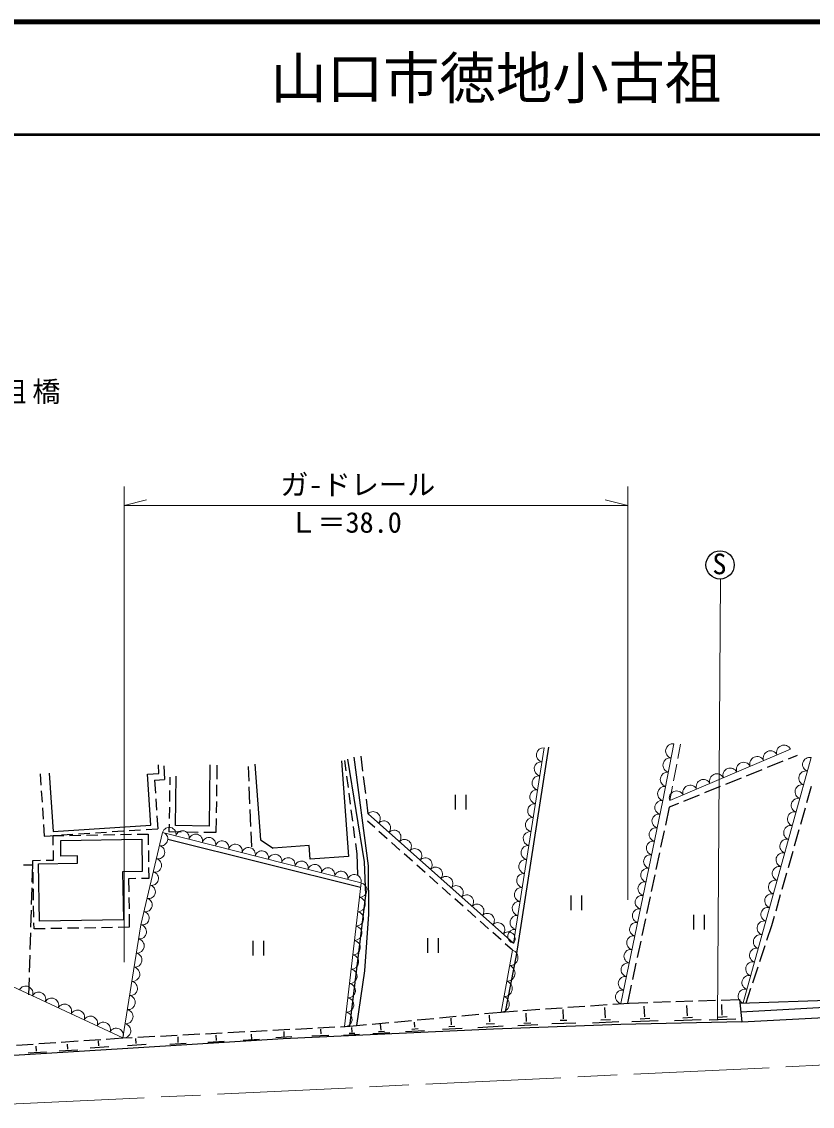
# Model space of a CAD drawing. Units: millimetres, scale not verified. Extents: x 40000 to 680000, y 20000 to 380000.
# Drawn here: x 382957 to 453096, y 283814 to 380000 of the extents above; entities that cross this region are included whole.
import ezdxf
from ezdxf.enums import TextEntityAlignment as Align

# ---------------------------------------------------------------- set-up
doc = ezdxf.new("R2010")
doc.units = ezdxf.units.MM
doc.header["$LTSCALE"] = 1000
doc.linetypes.add('CHAIN', pattern=[18.5, 12, -1.5, 3.5, -1.5])
for name, color, linetype, lineweight in [('M-BGD', 7, 'Continuous', 25), ('M-BMK', 2, 'CHAIN', 13), ('M-STR-HTXT', 7, 'Continuous', 13), ('M-TTL', 2, 'Continuous', 140), ('M-TTL-LINE', 7, 'Continuous', 50)]:
    doc.layers.add(name, color=color, linetype=linetype, lineweight=lineweight)
doc.layers.add('M-TTL-TXT', color=7, linetype='Continuous')
doc.styles.add('ＭＳ ゴシック', font='')
doc.styles.get('ＭＳ ゴシック').set_extended_font_data('MS Gothic')

msp = doc.modelspace()

# ---------------------------------------------------------------- linework, layer by layer
at = {"layer": 'M-BGD', "lineweight": 13}
for p, q in [((444943, 330572), (444695, 291511)), ((451153, 315498), (440446, 310922)), ((441163, 314647), (441408, 315917)), ((453004, 314743), (446950, 292980)), ((440785, 312683), (441068, 314156)), ((440446, 310922), (440690, 312192)), ((391934, 289875), (375869, 297339)), ((425483, 292172), (426511, 297658))]:
    msp.add_line(p, q, dxfattribs=at)
at = {"layer": 'M-BGD'}
for p, q in [((426851, 297202), (429729, 315675)), ((413378, 305487), (411903, 314589)), ((413717, 305133), (412446, 314784)), ((413226, 313545), (413061, 314859)), ((451754, 314937), (450942, 314607)), ((395138, 313324), (395087, 314108)), ((395555, 314018), (395636, 312781)), ((399660, 314084), (399581, 308661)), ((400278, 314075), (400260, 312830)), ((403127, 312636), (403072, 313962)), ((403645, 314152), (404143, 307437)), ((411323, 314439), (411951, 305975)), ((411741, 313576), (411620, 314492)), ((448625, 313667), (447235, 313103)), ((450478, 314419), (449088, 313855)), ((384601, 313301), (384668, 312285)), ((385406, 313354), (385745, 308170)), ((394106, 313256), (395138, 313324)), ((394401, 308736), (394106, 313256)), ((394750, 312723), (395636, 312781)), ((394750, 312723), (394825, 311577)), ((396096, 313017), (396086, 312332)), ((396590, 308705), (396655, 313088)), ((411937, 312089), (411806, 313080)), ((413476, 311561), (413289, 313049)), ((446772, 312916), (445382, 312352)), ((384700, 311786), (384765, 310788)), ((396078, 311832), (396064, 310832)), ((400252, 312330), (400238, 311330)), ((403211, 310638), (403148, 312137)), ((444918, 312164), (443528, 311600)), ((452617, 310767), (453028, 312210)), ((394858, 311078), (394923, 310080)), ((400230, 310830), (400216, 309830)), ((412133, 310601), (412002, 311593)), ((413703, 309751), (413538, 311065)), ((421405, 311431), (421405, 310131)), ((422380, 310131), (422380, 311431)), ((443065, 311412), (441675, 310848)), ((384798, 310289), (384863, 309291)), ((396056, 310332), (396042, 309332)), ((403295, 308640), (403232, 310138)), ((412328, 309114), (412198, 310106)), ((440399, 310331), (440059, 308738)), ((441212, 310660), (440399, 310331)), ((452069, 308844), (452480, 310286)), ((384896, 308792), (384962, 307776)), ((394956, 309581), (395031, 308434)), ((396034, 308832), (396024, 308147)), ((400208, 309331), (400190, 308086)), ((414273, 308529), (413623, 309106)), ((384962, 307776), (386005, 307844)), ((385745, 308170), (394401, 308736)), ((385749, 307820), (386710, 307836)), ((385763, 306986), (385749, 307820)), ((386504, 307877), (387502, 307942)), ((387210, 307844), (388209, 307861)), ((388001, 307975), (388999, 308040)), ((388709, 307869), (389709, 307886)), ((389498, 308073), (390495, 308138)), ((390209, 307894), (391209, 307910)), ((390994, 308170), (391992, 308236)), ((391709, 307919), (392709, 307935)), ((392491, 308268), (393489, 308334)), ((393209, 307943), (394169, 307959)), ((393988, 308366), (395031, 308434)), ((394169, 307959), (394185, 306990)), ((397107, 308131), (396024, 308147)), ((399581, 308661), (396590, 308705)), ((398607, 308109), (397607, 308124)), ((400190, 308086), (399107, 308101)), ((403371, 306814), (403316, 308140)), ((412524, 307627), (412394, 308618)), ((415394, 307533), (414647, 308197)), ((439955, 308249), (439643, 306782)), ((451521, 306920), (451932, 308363)), ((386421, 307387), (393602, 307506)), ((386444, 306005), (386421, 307387)), ((393602, 307506), (393650, 304634)), ((395920, 307516), (413015, 303234)), ((404143, 307437), (405263, 306694)), ((408464, 306932), (405263, 306694)), ((408553, 305723), (408464, 306932)), ((412710, 306215), (412589, 307131)), ((416516, 306537), (415768, 307201)), ((385785, 305651), (385771, 306486)), ((387908, 306029), (386444, 306005)), ((387919, 305369), (387908, 306029)), ((394193, 306490), (394210, 305490)), ((411951, 305975), (408553, 305723)), ((412770, 304330), (412710, 306215)), ((417637, 305541), (416890, 306205)), ((439538, 306293), (439226, 304826)), ((450973, 304997), (451384, 306439)), ((383115, 305216), (383914, 305218)), ((383914, 305218), (383869, 303702)), ((383952, 305621), (384618, 305632)), ((383960, 305086), (383952, 305621)), ((384460, 305312), (387919, 305369)), ((384544, 300222), (384460, 305312)), ((385118, 305640), (385785, 305651)), ((394218, 304990), (394234, 304020)), ((413478, 302525), (413378, 305487)), ((413757, 300847), (413717, 305133)), ((418759, 304545), (418011, 305209)), ((383985, 303586), (383969, 304586)), ((393650, 304634), (391908, 304605)), ((391908, 304605), (391978, 300344)), ((393084, 304002), (392434, 303991)), ((392434, 303991), (392453, 302840)), ((394234, 304020), (393584, 304010)), ((419880, 303548), (419132, 304212)), ((439121, 304337), (438809, 302870)), ((450425, 303073), (450836, 304516)), ((383854, 303203), (383809, 301703)), ((384010, 302086), (383993, 303086)), ((421002, 302552), (420254, 303216)), ((392461, 302340), (392478, 301340)), ((412067, 290916), (413478, 302525)), ((422123, 301556), (421375, 302220)), ((431665, 302521), (431665, 301221)), ((432640, 301221), (432640, 302521)), ((438704, 302381), (438392, 300914)), ((449877, 301150), (450288, 302592)), ((383794, 301203), (383749, 299704)), ((384035, 300586), (384018, 301586)), ((423244, 300560), (422497, 301224)), ((391978, 300344), (384544, 300222)), ((392486, 300841), (392505, 299690)), ((413403, 295837), (413757, 300847)), ((424366, 299563), (423618, 300228)), ((438287, 300425), (437975, 298958)), ((442567, 300805), (442567, 299505)), ((443542, 299505), (443542, 300805)), ((449506, 299848), (449740, 300669)), ((383734, 299204), (383690, 297705)), ((384052, 299551), (384043, 300086)), ((385029, 299567), (384052, 299551)), ((386529, 299591), (385529, 299575)), ((388028, 299616), (387029, 299600)), ((389528, 299641), (388528, 299624)), ((391028, 299666), (390028, 299649)), ((392505, 299690), (391528, 299674)), ((425487, 298567), (424740, 299231)), ((449076, 298554), (449506, 299848)), ((403471, 298490), (403471, 297190)), ((404446, 297190), (404446, 298490)), ((418949, 298713), (418949, 297413)), ((419924, 297413), (419924, 298713)), ((426511, 297658), (425861, 298235)), ((437870, 298469), (437558, 297002)), ((448445, 296656), (448918, 298079)), ((383675, 297205), (383630, 295706)), ((425868, 292200), (426851, 297202)), ((437453, 296513), (437141, 295046)), ((412698, 290975), (413403, 295837)), ((447814, 294758), (448287, 296181)), ((383615, 295206), (383570, 293690)), ((437036, 294557), (436697, 292964)), ((446679, 292971), (461665, 293473)), ((447226, 292989), (447656, 294284)), ((427427, 292310), (428923, 292415)), ((429422, 292451), (430918, 292556)), ((431417, 292591), (432913, 292697)), ((433412, 292732), (434908, 292838)), ((434739, 291646), (434695, 292585)), ((435407, 292873), (436853, 292975)), ((436853, 292975), (438503, 293029)), ((438228, 291743), (438184, 292682)), ((439002, 293045), (440502, 293094)), ((441001, 293110), (442500, 293159)), ((442018, 291829), (441974, 292768)), ((443000, 293175), (444499, 293224)), ((444999, 293240), (446649, 293294)), ((445102, 291898), (445057, 292838)), ((446649, 293294), (446835, 291313)), ((446752, 292200), (461515, 292994)), ((418028, 291474), (419522, 291614)), ((420019, 291661), (421513, 291801)), ((421086, 291034), (421059, 291628)), ((422011, 291847), (423504, 291987)), ((424002, 292034), (425483, 292172)), ((424498, 291308), (424462, 291902)), ((425483, 292172), (426928, 292275)), ((427747, 291320), (427720, 292065)), ((430727, 291440), (431330, 291458)), ((431017, 291582), (430987, 292385)), ((434341, 291469), (435182, 291522)), ((437830, 291566), (438671, 291619)), ((440870, 291410), (443223, 291510)), ((441619, 291651), (442461, 291705)), ((443954, 291480), (446307, 291579)), ((444703, 291721), (445545, 291774)), ((446835, 291313), (461545, 292097)), ((403249, 290460), (404747, 290538)), ((405246, 290563), (406744, 290641)), ((424813, 290652), (406150, 289795)), ((407244, 290667), (408742, 290744)), ((409241, 290770), (410739, 290848)), ((409525, 290230), (409501, 290662)), ((411238, 290873), (412067, 290916)), ((412067, 290916), (413548, 291055)), ((412278, 290390), (412249, 290803)), ((414046, 291102), (415539, 291241)), ((414614, 290450), (415134, 290489)), ((414835, 290580), (414791, 291084)), ((416037, 291288), (417530, 291428)), ((417009, 290446), (418683, 290535)), ((417558, 290668), (418116, 290703)), ((417833, 290818), (417806, 291288)), ((420297, 290653), (422034, 290741)), ((420838, 290883), (421378, 290910)), ((423417, 290803), (425667, 290945)), ((424161, 291114), (424905, 291167)), ((436098, 291071), (424813, 290652)), ((426958, 290992), (428757, 291054)), ((427508, 291187), (428137, 291223)), ((429977, 291162), (432104, 291227)), ((433592, 291227), (435945, 291327)), ((446835, 291313), (436098, 291071)), ((437081, 291324), (439433, 291424)), ((386473, 289505), (387970, 289607)), ((388469, 289640), (389966, 289742)), ((389788, 289167), (389776, 289608)), ((390464, 289775), (391934, 289875)), ((406150, 289795), (391894, 288917)), ((391934, 289875), (392763, 289917)), ((393101, 289374), (393090, 289815)), ((393262, 289943), (394760, 290021)), ((395260, 290047), (396758, 290124)), ((396849, 289476), (396835, 289964)), ((397257, 290150), (398755, 290227)), ((399254, 290253), (400752, 290331)), ((399480, 289495), (400922, 289578)), ((400227, 289641), (400213, 290129)), ((401252, 290357), (402750, 290434)), ((402612, 289688), (404053, 289771)), ((403369, 289731), (403356, 290220)), ((405490, 289929), (406932, 290012)), ((406248, 289973), (406234, 290461)), ((408686, 290071), (410199, 290130)), ((411510, 290136), (412922, 290219)), ((412018, 290289), (412503, 290313)), ((414118, 290273), (415630, 290355)), ((391894, 288917), (368077, 287415)), ((382483, 289236), (383979, 289337)), ((383518, 288556), (385172, 288658)), ((384267, 288718), (384255, 289159)), ((384478, 289371), (385975, 289472)), ((386297, 288731), (387951, 288834)), ((387046, 288893), (387034, 289334)), ((389040, 289005), (390694, 289108)), ((392353, 289212), (394007, 289315)), ((396095, 289321), (397537, 289403))]:
    msp.add_line(p, q, dxfattribs=at)
at = {"layer": 'M-BGD', "lineweight": 13}
for points in [[(429317, 315602), (426584, 298269), (413703, 309751)], [(440804, 315967), (439847, 310922), (436113, 292923)], [(391934, 289875), (393529, 299911), (395459, 308104)], [(411598, 290892), (413059, 303620), (395459, 308104)]]:
    msp.add_lwpolyline(points, dxfattribs=at)
at = {"layer": 'M-BGD'}
msp.add_circle((444914, 331822), 1250, dxfattribs=at)
at = {"layer": 'M-BGD', "lineweight": 13}
for centre, radius, start, end in [((429246, 314979), 627, 83.53247, 258.5454), ((440727, 315328), 643, 83.11389, 255.40078), ((450577, 315199), 649, 27.44727, 198.83397), ((440488, 314067), 643, 83.11389, 255.40078), ((448198, 314182), 649, 27.44727, 198.83397), ((449387, 314691), 649, 27.44727, 198.83397), ((452863, 314131), 628, 77.01923, 251.88998), ((429051, 313741), 627, 83.53247, 258.5454), ((445818, 313165), 649, 27.44727, 198.83397), ((447008, 313674), 649, 27.44727, 198.83397), ((428856, 312502), 627, 83.53247, 258.5454), ((440249, 312806), 643, 83.11389, 255.40078), ((443439, 312149), 649, 27.44727, 198.83397), ((444629, 312657), 649, 27.44727, 198.83397), ((452527, 312922), 628, 77.01923, 251.88998), ((428661, 311264), 627, 83.53247, 258.5454), ((440009, 311545), 643, 83.11389, 255.40078), ((441060, 311132), 649, 27.44727, 198.83397), ((442249, 311640), 649, 27.44727, 198.83397), ((452191, 311713), 628, 77.01923, 251.88998), ((439736, 310320), 613, 79.48543, 257.07553), ((451854, 310504), 628, 77.01923, 251.88998), ((414152, 309329), 616, 319.81647, 136.75151), ((428465, 310026), 627, 83.53247, 258.5454), ((439487, 309120), 613, 79.48543, 257.07553), ((451518, 309295), 628, 77.01923, 251.88998), ((415072, 308508), 616, 319.81647, 136.75151), ((428270, 308788), 627, 83.53247, 258.5454), ((395320, 307519), 601, 256.86503, 76.62927), ((396044, 307950), 605, 346.22054, 165.18996), ((397218, 307651), 605, 346.22054, 165.18996), ((398391, 307352), 605, 346.22054, 165.18996), ((415992, 307688), 616, 319.81647, 136.75151), ((428075, 307550), 627, 83.53247, 258.5454), ((439238, 307920), 613, 79.48543, 257.07553), ((451182, 308086), 628, 77.01923, 251.88998), ((395044, 306349), 601, 256.86503, 76.62927), ((399564, 307053), 605, 346.22054, 165.18996), ((400738, 306754), 605, 346.22054, 165.18996), ((401911, 306455), 605, 346.22054, 165.18996), ((416912, 306868), 616, 319.81647, 136.75151), ((427880, 306312), 627, 83.53247, 258.5454), ((438989, 306720), 613, 79.48543, 257.07553), ((450845, 306877), 628, 77.01923, 251.88998), ((403084, 306156), 605, 346.22054, 165.18996), ((404258, 305857), 605, 346.22054, 165.18996), ((405431, 305558), 605, 346.22054, 165.18996), ((417832, 306048), 616, 319.81647, 136.75151), ((438740, 305520), 613, 79.48543, 257.07553), ((450509, 305668), 628, 77.01923, 251.88998), ((394768, 305178), 601, 256.86503, 76.62927), ((406604, 305259), 605, 346.22054, 165.18996), ((407778, 304960), 605, 346.22054, 165.18996), ((408951, 304661), 605, 346.22054, 165.18996), ((410124, 304362), 605, 346.22054, 165.18996), ((418752, 305228), 616, 319.81647, 136.75151), ((419672, 304408), 616, 319.81647, 136.75151), ((427684, 305074), 627, 83.53247, 258.5454), ((438491, 304320), 613, 79.48543, 257.07553), ((450173, 304459), 628, 77.01923, 251.88998), ((394493, 304008), 601, 256.86503, 76.62927), ((411298, 304063), 605, 346.22054, 165.18996), ((412471, 303764), 605, 346.22054, 165.18996), ((420592, 303587), 616, 319.81647, 136.75151), ((427489, 303836), 627, 83.53247, 258.5454), ((394217, 302838), 601, 256.86503, 76.62927), ((412944, 302988), 642, 267.19536, 79.70346), ((421513, 302767), 616, 319.81647, 136.75151), ((427294, 302598), 627, 83.53247, 258.5454), ((438242, 303120), 613, 79.48543, 257.07553), ((449836, 303250), 628, 77.01923, 251.88998), ((393941, 301667), 601, 256.86503, 76.62927), ((412798, 301715), 642, 267.19536, 79.70346), ((422433, 301947), 616, 319.81647, 136.75151), ((437993, 301920), 613, 79.48543, 257.07553), ((449500, 302040), 628, 77.01923, 251.88998), ((393666, 300497), 601, 256.86503, 76.62927), ((412652, 300443), 642, 267.19536, 79.70346), ((423353, 301127), 616, 319.81647, 136.75151), ((427099, 301360), 627, 83.53247, 258.5454), ((437744, 300720), 613, 79.48543, 257.07553), ((449164, 300831), 628, 77.01923, 251.88998), ((424273, 300307), 616, 319.81647, 136.75151), ((425193, 299487), 616, 319.81647, 136.75151), ((426903, 300121), 627, 83.53247, 258.5454), ((437495, 299520), 613, 79.48543, 257.07553), ((448827, 299622), 628, 77.01923, 251.88998), ((393394, 299290), 636, 264.2309, 77.70842), ((412506, 299170), 642, 267.19536, 79.70346), ((426113, 298666), 616, 319.81647, 136.75151), ((426708, 298883), 627, 83.53247, 258.5454), ((393194, 298035), 636, 264.2309, 77.70842), ((412360, 297897), 642, 267.19536, 79.70346), ((437246, 298320), 613, 79.48543, 257.07553), ((448491, 298413), 628, 77.01923, 251.88998), ((392995, 296780), 636, 264.2309, 77.70842), ((412214, 296624), 642, 267.19536, 79.70346), ((426278, 296992), 706, 267.99406, 70.77966), ((436997, 297120), 613, 79.48543, 257.07553), ((448155, 297204), 628, 77.01923, 251.88998), ((426021, 295621), 706, 267.99406, 70.77966), ((436748, 295920), 613, 79.48543, 257.07553), ((447818, 295995), 628, 77.01923, 251.88998), ((392796, 295526), 636, 264.2309, 77.70842), ((412067, 295352), 642, 267.19536, 79.70346), ((436499, 294720), 613, 79.48543, 257.07553), ((447482, 294786), 628, 77.01923, 251.88998), ((383313, 293843), 634, 338.11628, 152.04181), ((392596, 294271), 636, 264.2309, 77.70842), ((411921, 294079), 642, 267.19536, 79.70346), ((425764, 294249), 706, 267.99406, 70.77966), ((384461, 293310), 634, 338.11628, 152.04181), ((385608, 292777), 634, 338.11628, 152.04181), ((392397, 293017), 636, 264.2309, 77.70842), ((411775, 292806), 642, 267.19536, 79.70346), ((425507, 292878), 706, 267.99406, 70.77966), ((436251, 293520), 613, 79.48543, 257.07553), ((447146, 293577), 628, 77.01923, 251.88998), ((386756, 292243), 634, 338.11628, 152.04181), ((387904, 291710), 634, 338.11628, 152.04181), ((389051, 291177), 634, 338.11628, 152.04181), ((392197, 291762), 636, 264.2309, 77.70842), ((411629, 291533), 642, 267.19536, 79.70346), ((390199, 290644), 634, 338.11628, 152.04181), ((391346, 290111), 634, 338.11628, 152.04181), ((391998, 290508), 636, 264.2309, 77.70842)]:
    msp.add_arc(centre, radius, start, end, dxfattribs=at)
at = {"layer": 'M-BMK'}
msp.add_line((363361, 283113), (463958, 287945), dxfattribs=at)
at = {"layer": 'M-STR-HTXT'}
for p, q in [((392040, 338794), (392040, 296584)), ((436722, 338794), (436722, 302119)), ((392040, 337100), (394040, 337600)), ((392040, 337100), (436722, 337100)), ((436722, 337100), (434722, 337600))]:
    msp.add_line(p, q, dxfattribs=at)
at = {"layer": 'M-TTL'}
msp.add_line((680000, 380000), (40000, 380000), dxfattribs=at)
at = {"layer": 'M-TTL-LINE'}
msp.add_line((40000, 370000), (680000, 370000), dxfattribs=at)

# ---------------------------------------------------------------- texts
at = {"layer": 'M-BGD', "style": 'ＭＳ ゴシック'}
msp.add_text('S', height=1833, dxfattribs=at).set_placement((444235, 330448), align=Align.BOTTOM_LEFT)
at = {"layer": 'M-STR-HTXT', "style": 'ＭＳ ゴシック'}
for s, p in [('ガ-ドレール', (405902, 337479)), ('Ｌ＝38.0', (406687, 334132))]:
    msp.add_text(s, height=1833, dxfattribs=at).set_placement(p, align=Align.BOTTOM_LEFT)
at = {"layer": 'M-STR-HTXT', "insert": (355165, 346081), "char_height": 1833, "attachment_point": 7, "style": 'ＭＳ ゴシック'}
msp.add_mtext('\\T1.21;橋\u3000名\u3000\u3000第1小古祖橋', dxfattribs=at)
at = {"layer": 'M-TTL-TXT', "style": 'ＭＳ ゴシック'}
msp.add_text('山口市徳地小古祖', height=3666, dxfattribs=at).set_placement((405024, 375000), align=Align.MIDDLE_LEFT)

doc.saveas('drawing.dxf')
